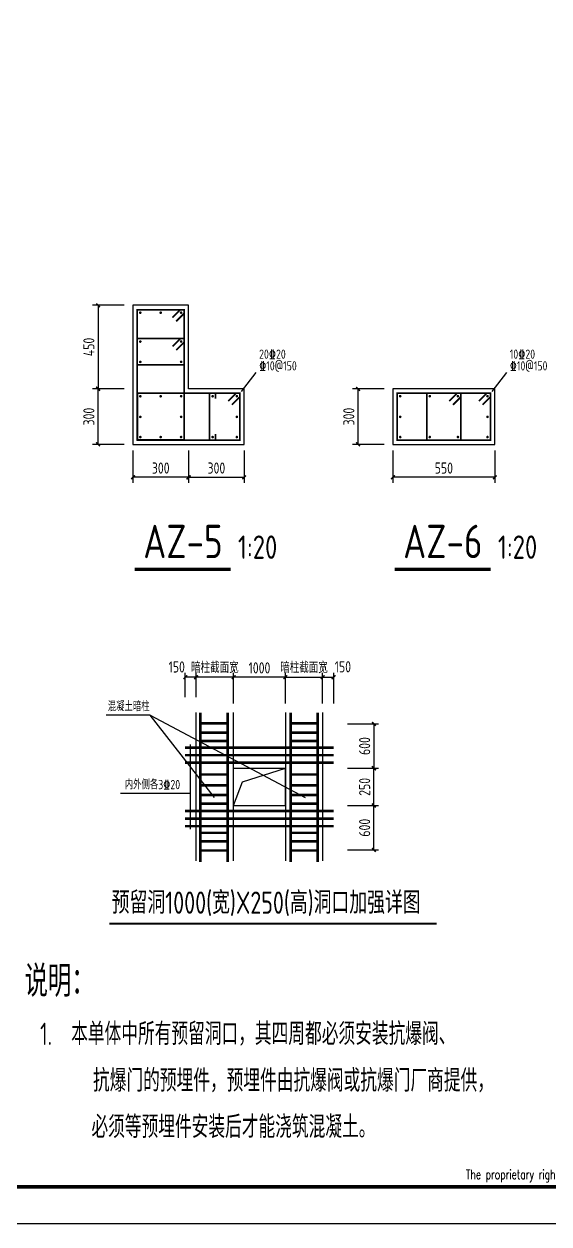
# Model space of a CAD drawing. Header units: millimetres. Extents: x 893615 to 897539, y 39650 to 40458.
# Drawn here: x 896248.5 to 896389.9, y 39650.1 to 39973.4 of the extents above; entities that cross this region are included whole.
import ezdxf
from ezdxf.enums import TextEntityAlignment as Align

# ---------------------------------------------------------------- set-up
doc = ezdxf.new("R2010")
doc.units = ezdxf.units.MM
doc.header["$LTSCALE"] = 1000
doc.header["$MEASUREMENT"] = 0
doc.linetypes.add('DASHED', pattern=[0.75, 0.5, -0.25])
for name, color, linetype in [('AXIS', 3, 'Continuous'), ('PUB_DIM', 3, 'Continuous'), ('PUB_TEXT', 7, 'Continuous'), ('rebars', 1, 'Continuous'), ('文字', 7, 'Continuous'), ('柱', 2, 'Continuous'), ('柱__箍筋', 1, 'Continuous'), ('柱__纵筋', 1, 'Continuous'), ('柱__钢筋标注', 7, 'Continuous'), ('标注尺寸', 252, 'Continuous'), ('水平钢筋', 7, 'Continuous'), ('预埋板', 6, 'Continuous')]:
    doc.layers.add(name, color=color, linetype=linetype)
doc.styles.add('ECEC_TQ', font='txt_l.shx', dxfattribs={"bigfont": 'hztxt_l.shx'})
doc.styles.add('GBHZ', font='gbenor.shx', dxfattribs={"width": 0.9, "bigfont": 'gbcbig.shx'})
doc.styles.add('HZTXT', font='isocp.shx', dxfattribs={"bigfont": 'HZTXT.shx'})
doc.styles.get("Standard").update_dxf_attribs({"font": 'gbenor.shx', "bigfont": 'gbcbig.shx'})
doc.dimstyles.new('Y20', dxfattribs={"dimscale": 0, "dimtxt": 3, "dimasz": 0.01, "dimexe": 1.5, "dimexo": 0.03, "dimgap": 1, "dimtad": 1, "dimdec": 0, "dimlfac": 20, "dimzin": 0, "dimdsep": 46, "dimtxsty": 'GBHZ', "dimblk1": 'DX', "dimblk2": 'DX', "dimsah": 1, "dimcen": 0.09, "dimdle": 1, "dimadec": 0, "dimazin": 0, "dimtfac": 1, "dimtdec": 0, "dimtix": 1, "dimtmove": 2, "dimatfit": 3, "dimldrblk": 'DX', "dimfxl": 0, "dimtolj": 1, "dimtzin": 0, "dimarcsym": 0})
doc.dimstyles.new('Y50', dxfattribs={"dimscale": 0, "dimtxt": 3, "dimasz": 0.01, "dimexe": 1.2, "dimexo": 2, "dimgap": 1, "dimtad": 1, "dimdec": 0, "dimlfac": 50, "dimzin": 0, "dimdsep": 46, "dimtxsty": 'GBHZ', "dimblk": 'DX', "dimcen": 0.09, "dimdle": 1, "dimclrd": 7, "dimclre": 7, "dimclrt": 7, "dimadec": 0, "dimazin": 0, "dimtfac": 1, "dimtdec": 0, "dimtix": 1, "dimtmove": 2, "dimatfit": 3, "dimldrblk": 'DX', "dimfxl": 0, "dimtolj": 1, "dimtzin": 0, "dimarcsym": 0})

# ---------------------------------------------------------------- blocks, each defined once
blk = doc.blocks.new('DX')
at = {"color": 0, "linetype": 'ByBlock', "const_width": 40}
blk.add_lwpolyline([(-54, -51), (46, 49)], dxfattribs=at)
blk = doc.blocks.new('*D126')
at = {"layer": 'AXIS', "color": 7, "lineweight": -2, "transparency": 16777216}
for p, q in [((896335.58, 39762.89), (896343.94, 39762.89)), ((896342.74, 39750.9), (896342.74, 39762.88)), ((896335.58, 39750.89), (896343.94, 39750.89))]:
    blk.add_line(p, q, dxfattribs=at)
at = {"layer": 'Defpoints', "color": 0, "transparency": 16777216}
for p in [(896333.58, 39762.89), (896342.74, 39762.89), (896333.58, 39750.89)]:
    blk.add_point(p, dxfattribs=at)
at = {"layer": 'AXIS', "color": 7, "lineweight": -2, "transparency": 16777216, "xscale": 0.01, "yscale": 0.01, "zscale": 0.01}
for p, rotation in [((896342.74, 39762.89), 90), ((896342.74, 39750.89), 270)]:
    blk.add_blockref('DX', p, dxfattribs=dict(at, rotation=rotation))
at = {"layer": 'AXIS', "color": 7, "transparency": 16777216, "insert": (896340.24, 39756.89), "char_height": 3, "attachment_point": 5, "rotation": 90, "style": 'GBHZ'}
blk.add_mtext('\\A1;600', dxfattribs=at)
blk = doc.blocks.new('*D127')
at = {"layer": 'AXIS', "color": 7, "lineweight": -2, "transparency": 16777216}
for p, q in [((896335.58, 39784.89), (896343.94, 39784.89)), ((896342.74, 39784.88), (896342.74, 39772.9)), ((896335.58, 39772.89), (896343.94, 39772.89))]:
    blk.add_line(p, q, dxfattribs=at)
at = {"layer": 'Defpoints', "color": 0, "transparency": 16777216}
for p in [(896333.58, 39784.89), (896333.58, 39772.89), (896342.74, 39772.89)]:
    blk.add_point(p, dxfattribs=at)
at = {"layer": 'AXIS', "color": 7, "lineweight": -2, "transparency": 16777216, "xscale": 0.01, "yscale": 0.01, "zscale": 0.01}
for p, rotation in [((896342.74, 39784.89), 90), ((896342.74, 39772.89), 270)]:
    blk.add_blockref('DX', p, dxfattribs=dict(at, rotation=rotation))
at = {"layer": 'AXIS', "color": 7, "transparency": 16777216, "insert": (896340.24, 39778.89), "char_height": 3, "attachment_point": 5, "rotation": 90, "style": 'GBHZ'}
blk.add_mtext('\\A1;600', dxfattribs=at)
blk = doc.blocks.new('*D128')
at = {"layer": 'AXIS', "color": 7, "lineweight": -2, "transparency": 16777216}
for p, q in [((896291.89, 39792.07), (896291.89, 39798.64)), ((896294.89, 39797.44), (896291.9, 39797.44)), ((896294.9, 39792.07), (896294.9, 39798.64))]:
    blk.add_line(p, q, dxfattribs=at)
at = {"layer": 'Defpoints', "color": 0, "transparency": 16777216}
for p in [(896291.89, 39797.44), (896291.89, 39790.07), (896294.9, 39790.07)]:
    blk.add_point(p, dxfattribs=at)
at = {"layer": 'AXIS', "color": 7, "lineweight": -2, "transparency": 16777216, "xscale": 0.01, "yscale": 0.01, "zscale": 0.01, "rotation": 180}
blk.add_blockref('DX', (896291.89, 39797.44), dxfattribs=at)
at = {"layer": 'AXIS', "color": 7, "lineweight": -2, "transparency": 16777216, "xscale": 0.01, "yscale": 0.01, "zscale": 0.01}
blk.add_blockref('DX', (896294.9, 39797.44), dxfattribs=at)
at = {"layer": 'AXIS', "color": 7, "transparency": 16777216, "insert": (896289.62, 39800.19), "char_height": 3, "attachment_point": 5, "style": 'GBHZ'}
blk.add_mtext('\\A1;150', dxfattribs=at)
blk = doc.blocks.new('*D129')
at = {"layer": 'AXIS', "color": 7, "lineweight": -2, "transparency": 16777216}
for p, q in [((896294.89, 39797.44), (896294.88, 39797.44)), ((896294.9, 39792.07), (896294.9, 39798.64)), ((896304.9, 39797.44), (896294.9, 39797.44)), ((896304.9, 39792.07), (896304.9, 39798.64)), ((896304.91, 39797.44), (896304.92, 39797.44))]:
    blk.add_line(p, q, dxfattribs=at)
at = {"layer": 'Defpoints', "color": 0, "transparency": 16777216}
for p in [(896294.9, 39797.44), (896294.9, 39790.07), (896304.9, 39790.07)]:
    blk.add_point(p, dxfattribs=at)
at = {"layer": 'AXIS', "color": 7, "lineweight": -2, "transparency": 16777216, "xscale": 0.01, "yscale": 0.01, "zscale": 0.01}
blk.add_blockref('DX', (896294.9, 39797.44), dxfattribs=at)
at = {"layer": 'AXIS', "color": 7, "lineweight": -2, "transparency": 16777216, "xscale": 0.01, "yscale": 0.01, "zscale": 0.01, "rotation": 180}
blk.add_blockref('DX', (896304.9, 39797.44), dxfattribs=at)
at = {"layer": 'AXIS', "color": 7, "transparency": 16777216, "insert": (896299.9, 39800.04), "char_height": 3, "attachment_point": 5, "style": 'GBHZ'}
blk.add_mtext('\\A1;暗柱截面宽', dxfattribs=at)
blk = doc.blocks.new('*D130')
at = {"layer": 'AXIS', "color": 7, "lineweight": -2, "transparency": 16777216}
for p, q in [((896328.91, 39790.36), (896328.91, 39798.64)), ((896328.92, 39797.44), (896331.9, 39797.44)), ((896331.91, 39790.36), (896331.91, 39798.64))]:
    blk.add_line(p, q, dxfattribs=at)
at = {"layer": 'Defpoints', "color": 0, "transparency": 16777216}
for p in [(896331.91, 39797.44), (896328.91, 39788.36), (896331.91, 39788.36)]:
    blk.add_point(p, dxfattribs=at)
at = {"layer": 'AXIS', "color": 7, "lineweight": -2, "transparency": 16777216, "xscale": 0.01, "yscale": 0.01, "zscale": 0.01, "rotation": 180}
blk.add_blockref('DX', (896328.91, 39797.44), dxfattribs=at)
at = {"layer": 'AXIS', "color": 7, "lineweight": -2, "transparency": 16777216, "xscale": 0.01, "yscale": 0.01, "zscale": 0.01}
blk.add_blockref('DX', (896331.91, 39797.44), dxfattribs=at)
at = {"layer": 'AXIS', "color": 7, "transparency": 16777216, "insert": (896334.38, 39800.24), "char_height": 3, "attachment_point": 5, "style": 'GBHZ'}
blk.add_mtext('\\A1;150', dxfattribs=at)
blk = doc.blocks.new('*D131')
at = {"layer": 'AXIS', "color": 7, "lineweight": -2, "transparency": 16777216}
for p, q in [((896318.9, 39797.44), (896318.89, 39797.44)), ((896318.91, 39790.36), (896318.91, 39798.64)), ((896318.91, 39797.44), (896328.91, 39797.44)), ((896328.91, 39790.36), (896328.91, 39798.64)), ((896328.92, 39797.44), (896328.93, 39797.44))]:
    blk.add_line(p, q, dxfattribs=at)
at = {"layer": 'Defpoints', "color": 0, "transparency": 16777216}
for p in [(896328.91, 39797.44), (896318.91, 39788.36), (896328.91, 39788.36)]:
    blk.add_point(p, dxfattribs=at)
at = {"layer": 'AXIS', "color": 7, "lineweight": -2, "transparency": 16777216, "xscale": 0.01, "yscale": 0.01, "zscale": 0.01}
blk.add_blockref('DX', (896318.91, 39797.44), dxfattribs=at)
at = {"layer": 'AXIS', "color": 7, "lineweight": -2, "transparency": 16777216, "xscale": 0.01, "yscale": 0.01, "zscale": 0.01, "rotation": 180}
blk.add_blockref('DX', (896328.91, 39797.44), dxfattribs=at)
at = {"layer": 'AXIS', "color": 7, "transparency": 16777216, "insert": (896323.91, 39800.04), "char_height": 3, "attachment_point": 5, "style": 'GBHZ'}
blk.add_mtext('\\A1;暗柱截面宽', dxfattribs=at)
blk = doc.blocks.new('*D132')
at = {"layer": 'AXIS', "color": 7, "lineweight": -2, "transparency": 16777216}
for p, q in [((896335.58, 39772.89), (896343.94, 39772.89)), ((896342.74, 39762.9), (896342.74, 39772.88)), ((896335.58, 39762.89), (896343.94, 39762.89))]:
    blk.add_line(p, q, dxfattribs=at)
at = {"layer": 'Defpoints', "color": 0, "transparency": 16777216}
for p in [(896333.58, 39772.89), (896342.74, 39772.89), (896333.58, 39762.89)]:
    blk.add_point(p, dxfattribs=at)
at = {"layer": 'AXIS', "color": 7, "lineweight": -2, "transparency": 16777216, "xscale": 0.01, "yscale": 0.01, "zscale": 0.01}
for p, rotation in [((896342.74, 39772.89), 90), ((896342.74, 39762.89), 270)]:
    blk.add_blockref('DX', p, dxfattribs=dict(at, rotation=rotation))
at = {"layer": 'AXIS', "color": 7, "transparency": 16777216, "insert": (896340.24, 39767.89), "char_height": 3, "attachment_point": 5, "rotation": 90, "style": 'GBHZ'}
blk.add_mtext('\\A1;250', dxfattribs=at)
blk = doc.blocks.new('*D133')
at = {"layer": 'AXIS', "color": 7, "lineweight": -2, "transparency": 16777216}
for p, q in [((896304.9, 39790.36), (896304.9, 39798.64)), ((896318.9, 39797.44), (896304.91, 39797.44)), ((896318.91, 39790.36), (896318.91, 39798.64))]:
    blk.add_line(p, q, dxfattribs=at)
at = {"layer": 'Defpoints', "color": 0, "transparency": 16777216}
for p in [(896304.9, 39797.44), (896304.9, 39788.36), (896318.91, 39788.36)]:
    blk.add_point(p, dxfattribs=at)
at = {"layer": 'AXIS', "color": 7, "lineweight": -2, "transparency": 16777216, "xscale": 0.01, "yscale": 0.01, "zscale": 0.01, "rotation": 180}
blk.add_blockref('DX', (896304.9, 39797.44), dxfattribs=at)
at = {"layer": 'AXIS', "color": 7, "lineweight": -2, "transparency": 16777216, "xscale": 0.01, "yscale": 0.01, "zscale": 0.01}
blk.add_blockref('DX', (896318.91, 39797.44), dxfattribs=at)
at = {"layer": 'AXIS', "color": 7, "transparency": 16777216, "insert": (896311.91, 39799.94), "char_height": 3, "attachment_point": 5, "style": 'GBHZ'}
blk.add_mtext('\\A1;1000', dxfattribs=at)
blk = doc.blocks.new('*D379')
at = {"layer": 'AXIS', "color": 0, "lineweight": -2, "transparency": 16777216}
for p, q in [((896292.81, 39858.52), (896292.81, 39849.77)), ((896307.81, 39858.52), (896307.81, 39849.77)), ((896292.82, 39851.27), (896307.8, 39851.27))]:
    blk.add_line(p, q, dxfattribs=at)
at = {"layer": 'Defpoints', "color": 0, "transparency": 16777216}
for p in [(896292.81, 39858.55), (896307.81, 39858.55), (896307.81, 39851.27)]:
    blk.add_point(p, dxfattribs=at)
at = {"layer": 'AXIS', "color": 0, "lineweight": -2, "transparency": 16777216, "xscale": 0.01, "yscale": 0.01, "zscale": 0.01, "rotation": 180}
blk.add_blockref('DX', (896292.81, 39851.27), dxfattribs=at)
at = {"layer": 'AXIS', "color": 0, "lineweight": -2, "transparency": 16777216, "xscale": 0.01, "yscale": 0.01, "zscale": 0.01}
blk.add_blockref('DX', (896307.81, 39851.27), dxfattribs=at)
at = {"layer": 'AXIS', "color": 0, "transparency": 16777216, "insert": (896300.31, 39853.77), "char_height": 3, "attachment_point": 5, "style": 'GBHZ'}
blk.add_mtext('\\A1;300', dxfattribs=at)
blk = doc.blocks.new('*D380')
at = {"layer": 'AXIS', "color": 0, "lineweight": -2, "transparency": 16777216}
for p, q in [((896275.51, 39897.63), (896266.95, 39897.63)), ((896268.45, 39897.62), (896268.45, 39875.14)), ((896275.51, 39875.13), (896266.95, 39875.13))]:
    blk.add_line(p, q, dxfattribs=at)
at = {"layer": 'Defpoints', "color": 0, "transparency": 16777216}
for p in [(896275.54, 39897.63), (896268.45, 39875.13), (896275.54, 39875.13)]:
    blk.add_point(p, dxfattribs=at)
at = {"layer": 'AXIS', "color": 0, "lineweight": -2, "transparency": 16777216, "xscale": 0.01, "yscale": 0.01, "zscale": 0.01}
for p, rotation in [((896268.45, 39897.63), 90), ((896268.45, 39875.13), 270)]:
    blk.add_blockref('DX', p, dxfattribs=dict(at, rotation=rotation))
at = {"layer": 'AXIS', "color": 0, "transparency": 16777216, "insert": (896265.95, 39886.38), "char_height": 3, "attachment_point": 5, "rotation": 90, "style": 'GBHZ'}
blk.add_mtext('\\A1;450', dxfattribs=at)
blk = doc.blocks.new('*D381')
at = {"layer": 'AXIS', "color": 0, "lineweight": -2, "transparency": 16777216}
for p, q in [((896275.51, 39875.13), (896266.95, 39875.13)), ((896268.45, 39860.14), (896268.45, 39875.12)), ((896275.51, 39860.13), (896266.95, 39860.13))]:
    blk.add_line(p, q, dxfattribs=at)
at = {"layer": 'Defpoints', "color": 0, "transparency": 16777216}
for p in [(896268.45, 39875.13), (896275.54, 39875.13), (896275.54, 39860.13)]:
    blk.add_point(p, dxfattribs=at)
at = {"layer": 'AXIS', "color": 0, "lineweight": -2, "transparency": 16777216, "xscale": 0.01, "yscale": 0.01, "zscale": 0.01}
for p, rotation in [((896268.45, 39875.13), 90), ((896268.45, 39860.13), 270)]:
    blk.add_blockref('DX', p, dxfattribs=dict(at, rotation=rotation))
at = {"layer": 'AXIS', "color": 0, "transparency": 16777216, "insert": (896265.95, 39867.63), "char_height": 3, "attachment_point": 5, "rotation": 90, "style": 'GBHZ'}
blk.add_mtext('\\A1;300', dxfattribs=at)
blk = doc.blocks.new('*D382')
at = {"layer": 'AXIS', "color": 0, "lineweight": -2, "transparency": 16777216}
for p, q in [((896277.81, 39858.52), (896277.81, 39849.77)), ((896292.81, 39858.52), (896292.81, 39849.77)), ((896292.8, 39851.27), (896277.82, 39851.27))]:
    blk.add_line(p, q, dxfattribs=at)
at = {"layer": 'Defpoints', "color": 0, "transparency": 16777216}
for p in [(896277.81, 39858.55), (896292.81, 39858.55), (896277.81, 39851.27)]:
    blk.add_point(p, dxfattribs=at)
at = {"layer": 'AXIS', "color": 0, "lineweight": -2, "transparency": 16777216, "xscale": 0.01, "yscale": 0.01, "zscale": 0.01, "rotation": 180}
blk.add_blockref('DX', (896277.81, 39851.27), dxfattribs=at)
at = {"layer": 'AXIS', "color": 0, "lineweight": -2, "transparency": 16777216, "xscale": 0.01, "yscale": 0.01, "zscale": 0.01}
blk.add_blockref('DX', (896292.81, 39851.27), dxfattribs=at)
at = {"layer": 'AXIS', "color": 0, "transparency": 16777216, "insert": (896285.31, 39853.77), "char_height": 3, "attachment_point": 5, "style": 'GBHZ'}
blk.add_mtext('\\A1;300', dxfattribs=at)
blk = doc.blocks.new('*D383')
at = {"layer": 'AXIS', "color": 0, "lineweight": -2, "transparency": 16777216}
for p, q in [((896345.53, 39875.13), (896336.97, 39875.13)), ((896338.47, 39860.14), (896338.47, 39875.12)), ((896345.53, 39860.13), (896336.97, 39860.13))]:
    blk.add_line(p, q, dxfattribs=at)
at = {"layer": 'Defpoints', "color": 0, "transparency": 16777216}
for p in [(896338.47, 39875.13), (896345.56, 39875.13), (896345.56, 39860.13)]:
    blk.add_point(p, dxfattribs=at)
at = {"layer": 'AXIS', "color": 0, "lineweight": -2, "transparency": 16777216, "xscale": 0.01, "yscale": 0.01, "zscale": 0.01}
for p, rotation in [((896338.47, 39875.13), 90), ((896338.47, 39860.13), 270)]:
    blk.add_blockref('DX', p, dxfattribs=dict(at, rotation=rotation))
at = {"layer": 'AXIS', "color": 0, "transparency": 16777216, "insert": (896335.97, 39867.63), "char_height": 3, "attachment_point": 5, "rotation": 90, "style": 'GBHZ'}
blk.add_mtext('\\A1;300', dxfattribs=at)
blk = doc.blocks.new('*D384')
at = {"layer": 'AXIS', "color": 0, "lineweight": -2, "transparency": 16777216}
for p, q in [((896347.83, 39858.52), (896347.83, 39849.77)), ((896375.33, 39858.52), (896375.33, 39849.77)), ((896375.32, 39851.27), (896347.84, 39851.27))]:
    blk.add_line(p, q, dxfattribs=at)
at = {"layer": 'Defpoints', "color": 0, "transparency": 16777216}
for p in [(896347.83, 39858.55), (896375.33, 39858.55), (896347.83, 39851.27)]:
    blk.add_point(p, dxfattribs=at)
at = {"layer": 'AXIS', "color": 0, "lineweight": -2, "transparency": 16777216, "xscale": 0.01, "yscale": 0.01, "zscale": 0.01, "rotation": 180}
blk.add_blockref('DX', (896347.83, 39851.27), dxfattribs=at)
at = {"layer": 'AXIS', "color": 0, "lineweight": -2, "transparency": 16777216, "xscale": 0.01, "yscale": 0.01, "zscale": 0.01}
blk.add_blockref('DX', (896375.33, 39851.27), dxfattribs=at)
at = {"layer": 'AXIS', "color": 0, "transparency": 16777216, "insert": (896361.58, 39853.77), "char_height": 3, "attachment_point": 5, "style": 'GBHZ'}
blk.add_mtext('\\A1;550', dxfattribs=at)

msp = doc.modelspace()

# ---------------------------------------------------------------- linework, layer by layer
msp.add_line((896588.431, 39650.145), (895747.431, 39650.145))
at = {"color": 0, "const_width": 1}
msp.add_lwpolyline([(896578.431, 39660.145), (895772.431, 39660.145), (895772.431, 40234.145), (896578.431, 40234.145)], close=True, dxfattribs=at)
at = {"linetype": 'Continuous', "const_width": 0.6}
msp.add_lwpolyline([(896271.452, 39731.043), (896359.653, 39731.043)], dxfattribs=at)
at = {"layer": 'PUB_DIM', "const_width": 0.875}
for points in [[(896278.328, 39826.492), (896304.138, 39826.492)], [(896348.346, 39826.492), (896374.156, 39826.492)]]:
    msp.add_lwpolyline(points, dxfattribs=at)
at = {"layer": 'rebars', "const_width": 0.7}
for points in [[(896296.012, 39787.89), (896296.012, 39747.661)], [(896303.312, 39747.661), (896303.312, 39787.89)], [(896320.319, 39787.89), (896320.319, 39747.661)], [(896327.608, 39747.661), (896327.608, 39787.89)], [(896296.023, 39785.014), (896303.323, 39785.014)], [(896320.33, 39785.014), (896327.63, 39785.014)], [(896296.023, 39782.519), (896303.323, 39782.519)], [(896320.33, 39782.519), (896327.63, 39782.519)], [(896291.893, 39778.466), (896331.909, 39778.466)], [(896296.023, 39780.266), (896303.323, 39780.266)], [(896320.33, 39780.266), (896327.63, 39780.266)], [(896291.893, 39776.423), (896331.909, 39776.423)], [(896291.893, 39774.381), (896331.909, 39774.381)], [(896303.312, 39771.215), (896296.023, 39771.215)], [(896327.619, 39771.215), (896320.33, 39771.215)], [(896296.023, 39768.309), (896303.323, 39768.309)], [(896320.33, 39768.309), (896327.63, 39768.309)], [(896303.312, 39765.722), (896296.023, 39765.722)], [(896327.619, 39765.722), (896320.33, 39765.722)], [(896291.893, 39761.394), (896331.909, 39761.394)], [(896296.023, 39763.36), (896303.323, 39763.36)], [(896320.33, 39763.36), (896327.63, 39763.36)], [(896291.893, 39759.352), (896331.909, 39759.352)], [(896291.893, 39757.309), (896331.909, 39757.309)], [(896296.023, 39755.509), (896303.323, 39755.509)], [(896320.33, 39755.509), (896327.63, 39755.509)], [(896296.023, 39753.256), (896303.323, 39753.256)], [(896320.33, 39753.256), (896327.63, 39753.256)], [(896296.023, 39750.761), (896303.323, 39750.761)], [(896320.33, 39750.761), (896327.63, 39750.761)]]:
    msp.add_lwpolyline(points, dxfattribs=at)
at = {"layer": '柱'}
for points in [[(896277.813, 39860.127), (896307.813, 39860.127), (896307.813, 39875.127), (896292.813, 39875.127), (896292.813, 39897.627), (896277.813, 39897.627), (896277.813, 39860.127)], [(896347.831, 39860.127), (896375.331, 39860.127), (896375.331, 39875.127), (896361.113, 39875.127), (896361.113, 39875.127), (896347.831, 39875.127), (896347.831, 39860.127)]]:
    msp.add_lwpolyline(points, dxfattribs=at)
at = {"layer": '柱__箍筋', "const_width": 0.35}
for points in [[(896279.804, 39895.797, -1), (896279.804, 39895.447, -1), (896279.804, 39895.797, -1)], [(896285.482, 39895.62, 1), (896285.132, 39895.62, 1), (896285.482, 39895.62, 1)], [(896290.804, 39895.797, -1), (896290.804, 39895.447, -1), (896290.804, 39895.797, -1)], [(896279.804, 39888.018, -1), (896279.804, 39887.668, -1), (896279.804, 39888.018, -1)], [(896290.804, 39888.018, -1), (896290.804, 39887.668, -1), (896290.804, 39888.018, -1)], [(896279.983, 39882.368, 1), (896279.633, 39882.368, 1), (896279.983, 39882.368, 1)], [(896290.804, 39882.547, -1), (896290.804, 39882.197, -1), (896290.804, 39882.547, -1)], [(896279.983, 39873.118, 1), (896279.633, 39873.118, 1), (896279.983, 39873.118, 1)], [(896285.481, 39873.118, 1), (896285.131, 39873.118, 1), (896285.481, 39873.118, 1)], [(896290.808, 39873.293, -1), (896290.808, 39872.943, -1), (896290.808, 39873.293, -1)], [(896299.466, 39873.118, 1), (896299.116, 39873.118, 1), (896299.466, 39873.118, 1)], [(896305.983, 39873.118, 1), (896305.633, 39873.118, 1), (896305.983, 39873.118, 1)], [(896350.001, 39873.118, 1), (896349.651, 39873.118, 1), (896350.001, 39873.118, 1)], [(896357.963, 39873.118, 1), (896357.613, 39873.118, 1), (896357.963, 39873.118, 1)], [(896365.538, 39873.118, 1), (896365.188, 39873.118, 1), (896365.538, 39873.118, 1)], [(896373.501, 39873.118, 1), (896373.151, 39873.118, 1), (896373.501, 39873.118, 1)], [(896279.983, 39867.554, 1), (896279.633, 39867.554, 1), (896279.983, 39867.554, 1)], [(896290.808, 39867.729, -1), (896290.808, 39867.379, -1), (896290.808, 39867.729, -1)], [(896305.81, 39867.729, -1), (896305.81, 39867.379, -1), (896305.81, 39867.729, -1)], [(896350.001, 39867.554, 1), (896349.651, 39867.554, 1), (896350.001, 39867.554, 1)], [(896373.328, 39867.729, -1), (896373.328, 39867.379, -1), (896373.328, 39867.729, -1)], [(896279.983, 39862.118, 1), (896279.633, 39862.118, 1), (896279.983, 39862.118, 1)], [(896285.482, 39862.118, 1), (896285.132, 39862.118, 1), (896285.482, 39862.118, 1)], [(896290.804, 39862.297, -1), (896290.804, 39861.947, -1), (896290.804, 39862.297, -1)], [(896299.466, 39862.118, 1), (896299.116, 39862.118, 1), (896299.466, 39862.118, 1)], [(896305.983, 39862.118, 1), (896305.633, 39862.118, 1), (896305.983, 39862.118, 1)], [(896350.001, 39862.118, 1), (896349.651, 39862.118, 1), (896350.001, 39862.118, 1)], [(896357.963, 39862.118, 1), (896357.613, 39862.118, 1), (896357.963, 39862.118, 1)], [(896365.538, 39862.118, 1), (896365.188, 39862.118, 1), (896365.538, 39862.118, 1)], [(896373.501, 39862.118, 1), (896373.151, 39862.118, 1), (896373.501, 39862.118, 1)]]:
    msp.add_lwpolyline(points, format="xyb", dxfattribs=at)
at = {"layer": '柱__纵筋', "const_width": 0.45}
for points in [[(896279.011, 39861.327), (896279.011, 39896.427), (896291.611, 39896.427), (896291.611, 39861.327), (896279.011, 39861.327)], [(896288.49, 39894.304), (896290.61, 39896.427)], [(896289.49, 39893.305), (896291.611, 39895.427)], [(896279.011, 39881.577), (896279.011, 39888.648), (896291.611, 39888.648), (896291.611, 39881.577), (896279.011, 39881.577)], [(896288.49, 39886.526), (896290.61, 39888.648)], [(896289.49, 39885.526), (896291.611, 39887.648)], [(896279.013, 39861.325), (896306.613, 39861.325), (896306.613, 39873.925), (896279.013, 39873.925), (896279.013, 39861.325)], [(896298.442, 39861.325), (896298.442, 39873.925)], [(896300.036, 39873.925), (896300.036, 39872.456)], [(896303.491, 39871.804), (896305.613, 39873.925)], [(896304.49, 39870.804), (896306.612, 39872.925)], [(896349.031, 39861.325), (896374.131, 39861.325), (896374.131, 39873.925), (896349.031, 39873.925), (896349.031, 39861.325)], [(896356.994, 39861.325), (896366.168, 39861.325), (896366.168, 39873.925), (896356.993, 39873.925), (896356.994, 39861.325)], [(896363.046, 39871.804), (896365.168, 39873.925)], [(896364.045, 39870.804), (896366.167, 39872.925)], [(896371.009, 39871.804), (896373.131, 39873.925)], [(896372.008, 39870.804), (896374.13, 39872.925)], [(896300.036, 39862.914), (896300.036, 39861.445)]]:
    msp.add_lwpolyline(points, dxfattribs=at)
at = {"layer": '柱__钢筋标注'}
for p, q in [((896307.106, 39874.418), (896311.064, 39879.499)), ((896374.624, 39874.418), (896378.582, 39879.499))]:
    msp.add_line(p, q, dxfattribs=at)
at = {"layer": '标注尺寸'}
for p, q in [((896282.431, 39787.168), (896270.635, 39787.168)), ((896282.431, 39787.168), (896324.245, 39765.07)), ((896299.776, 39765.07), (896282.431, 39787.168)), ((896293.356, 39756.485), (896293.356, 39779.327)), ((896293.356, 39766.132), (896274.518, 39766.132))]:
    msp.add_line(p, q, dxfattribs=at)
at = {"layer": '预埋板', "linetype": 'DASHED', "ltscale": 10}
for p, q in [((896294.902, 39748.007), (896294.902, 39787.89)), ((896304.902, 39748.007), (896304.902, 39787.89)), ((896318.909, 39787.89), (896318.909, 39748.007)), ((896328.909, 39787.89), (896328.909, 39748.007)), ((896304.902, 39772.888), (896318.909, 39772.888)), ((896304.902, 39762.888), (896318.909, 39762.888))]:
    msp.add_line(p, q, dxfattribs=at)
at = {"layer": '预埋板'}
for p, q in [((896304.902, 39762.888), (896304.902, 39772.888)), ((896307.325, 39769.212), (896318.909, 39772.888)), ((896318.909, 39762.888), (896318.909, 39772.888)), ((896304.902, 39762.888), (896307.325, 39769.212))]:
    msp.add_line(p, q, dxfattribs=at)
for points in [[(896304.902, 39772.888), (896318.909, 39772.888)], [(896304.902, 39762.888), (896318.909, 39762.888)]]:
    msp.add_lwpolyline(points, dxfattribs=at)

# ---------------------------------------------------------------- texts
at = {"linetype": 'Continuous', "style": 'HZTXT', "width": 0.8}
msp.add_text('预留洞1000(宽)X250(高)洞口加强详图', height=6, dxfattribs=at).set_placement((896272.122, 39733.706))
at = {"style": 'ECEC_TQ', "width": 0.72}
msp.add_text('The proprietary right of this document belongs to Anhui Huadong Chemical And Medical Engineering  Co.,Ltd.  and any replication or transfer to the 3rd. side is forbidden without its permission. ', height=2.5, dxfattribs=at).set_placement((896488.431, 39663.145), align=Align.MIDDLE)
at = {"layer": 'PUB_TEXT', "width": 0.9}
for s, height, p in [('AZ-5', 9, (896280.609, 39829.504)), ('AZ-6', 9, (896350.627, 39829.504)), ('1:20', 6.3, (896306.116, 39829.316)), ('1:20', 6.3, (896376.134, 39829.316))]:
    msp.add_text(s, height=height, dxfattribs=at).set_placement(p)
at = {"layer": '文字', "style": 'HZTXT', "width": 0.75}
for s, height, p in [('说明：', 8.4, (896248.626, 39711.371)), ('1.  本单体中所有预留洞口，其四周都必须安装抗爆阀、', 6, (896252.827, 39698.364)), ('抗爆门的预埋件，预埋件由抗爆阀或抗爆门厂商提供，', 6, (896267.074, 39685.784)), ('必须等预埋件安装后才能浇筑混凝土。', 6, (896266.651, 39673.311))]:
    msp.add_text(s, height=height, dxfattribs=at).set_placement(p)
at = {"layer": '柱__钢筋标注', "width": 0.9}
for s, p in [('20%%13220', (896311.816, 39883.199)), ('10%%13220', (896379.334, 39883.199)), ('%%13210@150', (896311.816, 39880.048)), ('%%13210@150', (896379.334, 39880.048)), ('混凝土暗柱', (896271.064, 39788.299))]:
    msp.add_text(s, height=2.5, dxfattribs=at).set_placement(p)
at = {"layer": '水平钢筋', "width": 0.9}
msp.add_text('内外侧各3%%13220', height=2.5, dxfattribs=at).set_placement((896275.643, 39767.261))

# ---------------------------------------------------------------- dimensions: what is measured, and where the dimension line sits
at = {"layer": 'AXIS'}
for base, p1, p2, angle, dimstyle, picture, middle in [((896268.448, 39875.127), (896275.542, 39897.627), (896275.542, 39875.127), 270, 'Y20', '*D380', (896265.948, 39886.377)), ((896268.448, 39875.127), (896275.542, 39860.127), (896275.542, 39875.127), 90, 'Y20', '*D381', (896265.948, 39867.627)), ((896338.466, 39875.127), (896345.56, 39860.127), (896345.56, 39875.127), 90, 'Y20', '*D383', (896335.966, 39867.627)), ((896277.813, 39851.267), (896292.813, 39858.548), (896277.813, 39858.548), 180, 'Y20', '*D382', (896285.313, 39853.767)), ((896347.831, 39851.267), (896375.331, 39858.548), (896347.831, 39858.548), 180, 'Y20', '*D384', (896361.581, 39853.767)), ((896342.736, 39772.888), (896333.581, 39784.888), (896333.581, 39772.888), 270, 'Y50', '*D127', (896340.236, 39778.888)), ((896342.736, 39762.888), (896333.581, 39750.888), (896333.581, 39762.888), 90, 'Y50', '*D126', (896340.236, 39756.888))]:
    dim = msp.add_linear_dim(base=base, p1=p1, p2=p2, angle=angle, dimstyle=dimstyle, override={"dimscale": 1}, dxfattribs=at)
    dim.commit()
    dim.dimension.update_dxf_attribs({"geometry": picture, "text_midpoint": middle})
dim = msp.add_linear_dim(base=(896307.813, 39851.267), p1=(896292.813, 39858.548), p2=(896307.813, 39858.548), dimstyle='Y20', override={"dimscale": 1}, dxfattribs=at)
dim.commit()
dim.dimension.update_dxf_attribs({"geometry": '*D379', "text_midpoint": (896300.313, 39853.767)})
for base, p1, p2, angle, picture, middle in [((896291.893, 39797.44), (896294.902, 39790.069), (896291.893, 39790.069), 180, '*D128', (896289.62, 39800.19)), ((896331.909, 39797.44), (896328.909, 39788.361), (896331.909, 39788.361), 0, '*D130', (896334.375, 39800.237))]:
    dim = msp.add_linear_dim(base=base, p1=p1, p2=p2, angle=angle, dimstyle='Y50', override={"dimscale": 1}, dxfattribs=at)
    dim.commit()
    dim.dimension.update_dxf_attribs({"geometry": picture, "text_midpoint": middle, "dimtype": 161})
for p1, p2, distance, text, picture, middle in [((896304.902, 39790.069), (896294.902, 39790.069), -7.371, '暗柱截面宽', '*D129', (896299.902, 39800.039)), ((896318.909, 39788.361), (896304.902, 39788.361), -9.079, '1000', '*D133', (896311.905, 39799.94)), ((896318.909, 39788.361), (896328.909, 39788.361), 9.079, '暗柱截面宽', '*D131', (896323.909, 39800.039))]:
    dim = msp.add_aligned_dim(p1=p1, p2=p2, distance=distance, text=text, dimstyle='Y50', override={"dimscale": 1}, dxfattribs=at)
    dim.commit()
    dim.dimension.update_dxf_attribs({"geometry": picture, "text_midpoint": middle})
dim = msp.add_linear_dim(base=(896342.736, 39772.888), p1=(896333.581, 39762.888), p2=(896333.581, 39772.888), angle=90, text='250', dimstyle='Y50', override={"dimscale": 1}, dxfattribs=at)
dim.commit()
dim.dimension.update_dxf_attribs({"geometry": '*D132', "text_midpoint": (896340.236, 39767.888)})

doc.saveas('drawing.dxf')
